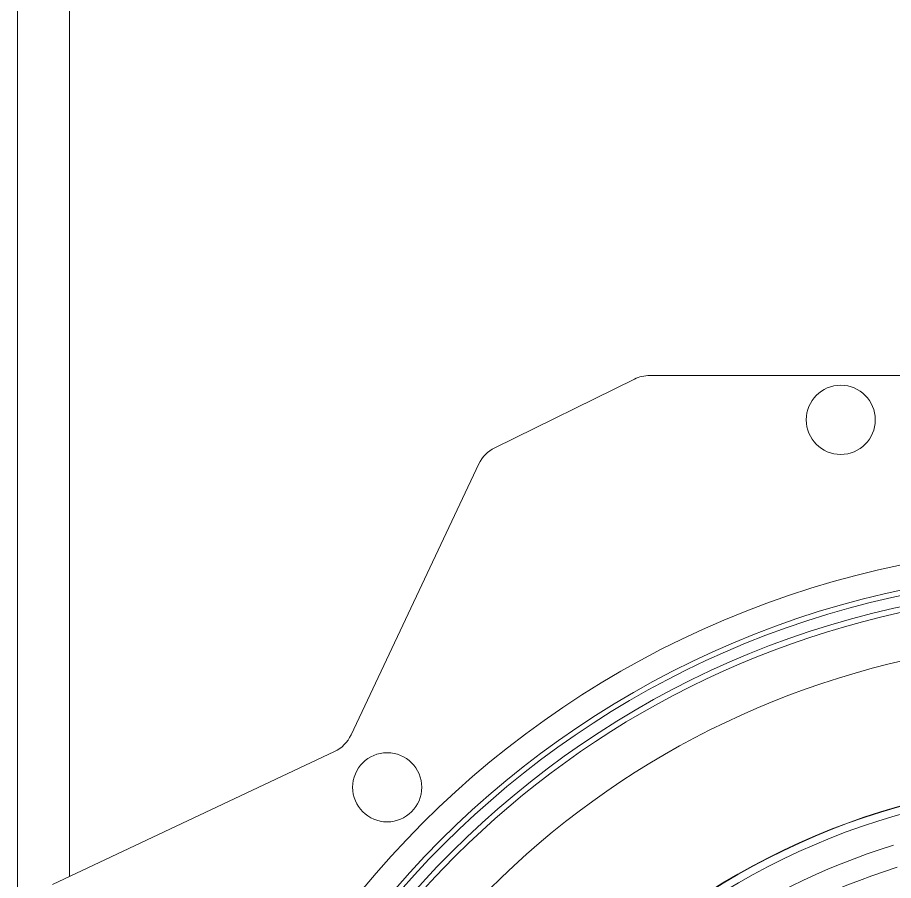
# Model space of a CAD drawing. Extents: x 7 to 113, y 1 to 87.
# Drawn here: x 45.12 to 48.288, y 39.033 to 42.153 of the extents above; entities that cross this region are included whole.
import ezdxf

# ---------------------------------------------------------------- set-up
doc = ezdxf.new("R2010")
doc.units = 0
doc.header["$MEASUREMENT"] = 0
doc.layers.add('OBJECT', color=7, linetype='CONTINUOUS')

msp = doc.modelspace()

# ---------------------------------------------------------------- linework, layer by layer
at = {"layer": 'OBJECT', "lineweight": 15}
for p, q in [((45.1203, 44.9982), (45.1203, 38.9362)), ((45.3083, 44.9982), (45.3083, 39.047)), ((47.3512, 40.8454), (46.8465, 40.5975)), ((48.6272, 40.8582), (47.4063, 40.8582)), ((46.7886, 40.5386), (46.3264, 39.5588)), ((46.2666, 39.4991), (45.2472, 39.0182))]:
    msp.add_line(p, q, dxfattribs=at)
for centre, radius in [((48.0972, 40.6982), 0.125), ((49.0072, 36.8182), 3.425), ((49.0083, 36.8182), 3.3365), ((46.4571, 39.3695), 0.125), ((49.0083, 36.8182), 2.5787), ((49.0083, 36.8182), 2.5775)]:
    msp.add_circle(centre, radius, dxfattribs=at)
for centre, radius, start, end in [((47.4063, 40.7332), 0.125, 90, 116.1616), ((46.9016, 40.4853), 0.125, 116.1616, 154.7468), ((49.0083, 36.8182), 3.318, 91.4161, 178.5839), ((49.0083, 36.8182), 3.278, 91.4334, 178.5666), ((49.0083, 36.8182), 3.258, 97.6201, 172.3799), ((49.0083, 36.8182), 3.0863, 97.827, 172.173), ((46.2133, 39.6121), 0.125, 295.2532, 334.7468), ((49.0083, 36.8182), 2.55, 90.4494, 269.5506), ((49.0083, 36.8182), 2.45, 107.0993, 252.9007), ((49.0083, 36.8182), 2.37, 107.3491, 252.6509)]:
    msp.add_arc(centre, radius, start, end, dxfattribs=at)

doc.saveas('drawing.dxf')
